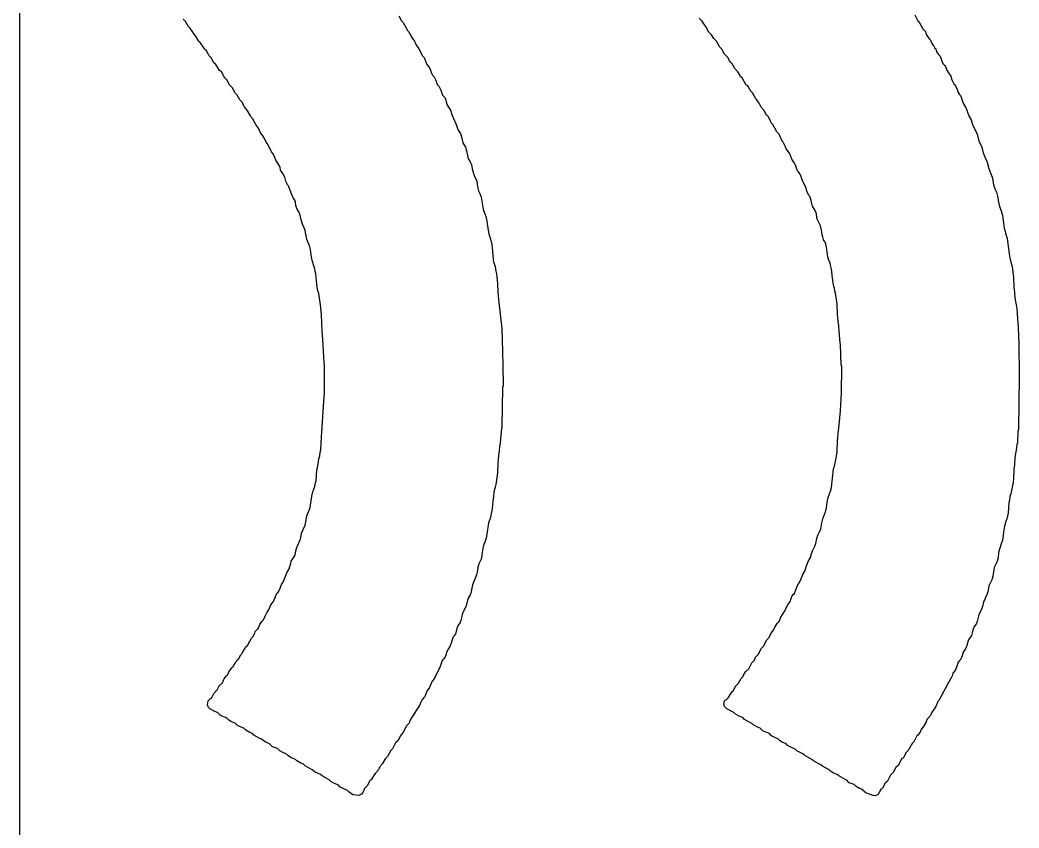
# Model space of a CAD drawing. Header units: inches. Extents: x 0 to 5379, y 0 to 5429.
# Drawn here: x 123.741 to 125.836, y 174.535 to 176.228 of the extents above; entities that cross this region are included whole.
import ezdxf

# ---------------------------------------------------------------- set-up
doc = ezdxf.new("R2010")
doc.units = ezdxf.units.IN
doc.layers.add('SIG 01', color=90, linetype='Continuous')
doc.layers.add('Top Overlay', color=2, linetype='Continuous')

msp = doc.modelspace()

# ---------------------------------------------------------------- linework, layer by layer
at = {"layer": 'SIG 01'}
msp.add_line((123.741, 125.9623), (123.741, 180.4819), dxfattribs=at)
at = {"layer": 'Top Overlay'}
for p, q in [((124.0879, 176.2252), (124.0834, 176.2297)), ((124.0935, 176.2151), (124.0879, 176.2252)), ((124.5353, 176.2365), (124.5409, 176.2263)), ((124.5409, 176.2263), (124.5443, 176.223)), ((125.1708, 176.2263), (125.1652, 176.232)), ((125.1719, 176.2241), (125.1708, 176.2263)), ((125.617, 176.2387), (125.6238, 176.2263)), ((125.6238, 176.2263), (125.626, 176.2241)), ((124.0975, 176.2111), (124.0935, 176.2151)), ((124.1048, 176.2004), (124.0975, 176.2111)), ((124.5443, 176.223), (124.5533, 176.2061)), ((124.5533, 176.2061), (124.5555, 176.2038)), ((124.5555, 176.2038), (124.5623, 176.1914)), ((125.1798, 176.2128), (125.1719, 176.2241)), ((125.1854, 176.2027), (125.1798, 176.2128)), ((125.626, 176.2241), (125.6272, 176.2218)), ((125.6272, 176.2218), (125.6339, 176.2094)), ((125.6339, 176.2094), (125.6396, 176.2038)), ((125.6396, 176.2038), (125.6413, 176.1976)), ((124.1059, 176.1982), (124.1048, 176.2004)), ((124.1093, 176.1948), (124.1059, 176.1982)), ((124.1104, 176.1925), (124.1093, 176.1948)), ((124.1149, 176.1858), (124.1104, 176.1925)), ((124.1161, 176.1835), (124.1149, 176.1858)), ((124.1189, 176.1807), (124.1161, 176.1835)), ((124.5623, 176.1914), (124.5679, 176.1835)), ((124.5679, 176.1835), (124.5702, 176.1779)), ((125.1911, 176.197), (125.1854, 176.2027)), ((125.1956, 176.1892), (125.1911, 176.197)), ((125.2012, 176.1835), (125.1956, 176.1892)), ((125.208, 176.1711), (125.2012, 176.1835)), ((125.6413, 176.1976), (125.6469, 176.1886)), ((125.6469, 176.1886), (125.6497, 176.1858)), ((125.6497, 176.1858), (125.652, 176.1801)), ((124.1262, 176.17), (124.1189, 176.1807)), ((124.1273, 176.1678), (124.1262, 176.17)), ((124.1318, 176.1632), (124.1273, 176.1678)), ((124.1363, 176.1554), (124.1318, 176.1632)), ((124.5702, 176.1779), (124.5736, 176.1723)), ((124.5736, 176.1723), (124.5758, 176.17)), ((124.5758, 176.17), (124.5769, 176.1678)), ((124.5769, 176.1678), (124.5848, 176.1531)), ((125.2125, 176.1666), (125.208, 176.1711)), ((125.2181, 176.1565), (125.2125, 176.1666)), ((125.652, 176.1801), (125.6553, 176.1745)), ((125.6553, 176.1745), (125.6576, 176.1723)), ((125.6576, 176.1723), (125.6587, 176.17)), ((125.6587, 176.17), (125.661, 176.1678)), ((125.661, 176.1678), (125.6627, 176.1616)), ((124.1375, 176.1531), (124.1363, 176.1554)), ((124.142, 176.1486), (124.1375, 176.1531)), ((124.1476, 176.1385), (124.142, 176.1486)), ((124.5848, 176.1531), (124.5882, 176.1497)), ((124.5882, 176.1497), (124.5905, 176.1441)), ((124.5905, 176.1441), (124.5938, 176.1351)), ((125.2249, 176.1497), (125.2181, 176.1565)), ((125.2294, 176.1418), (125.2249, 176.1497)), ((125.2305, 176.1396), (125.2294, 176.1418)), ((125.6627, 176.1616), (125.6666, 176.1554)), ((125.6666, 176.1554), (125.67, 176.152)), ((125.67, 176.152), (125.6734, 176.1441)), ((125.6734, 176.1441), (125.6762, 176.1368)), ((124.1516, 176.1345), (124.1476, 176.1385)), ((124.1594, 176.1221), (124.1516, 176.1345)), ((124.1634, 176.1193), (124.1594, 176.1221)), ((124.5938, 176.1351), (124.5989, 176.1289)), ((124.5989, 176.1289), (124.6017, 176.1227)), ((124.6017, 176.1227), (124.6029, 176.1182)), ((125.2339, 176.1362), (125.2305, 176.1396)), ((125.2395, 176.1261), (125.2339, 176.1362)), ((125.2463, 176.1193), (125.2395, 176.1261)), ((125.6762, 176.1368), (125.6801, 176.1328)), ((125.6801, 176.1328), (125.6813, 176.1306)), ((125.6813, 176.1306), (125.6846, 176.1227)), ((125.6846, 176.1227), (125.688, 176.117)), ((124.169, 176.1092), (124.1634, 176.1193)), ((124.1702, 176.1069), (124.169, 176.1092)), ((124.1747, 176.1024), (124.1702, 176.1069)), ((124.1803, 176.0923), (124.1747, 176.1024)), ((124.6029, 176.1182), (124.6062, 176.1125)), ((124.6062, 176.1125), (124.6096, 176.1092)), ((124.6096, 176.1092), (124.6119, 176.1035)), ((124.6119, 176.1035), (124.6158, 176.0928)), ((125.2508, 176.1114), (125.2463, 176.1193)), ((125.2519, 176.1092), (125.2508, 176.1114)), ((125.2553, 176.1069), (125.2519, 176.1092)), ((125.2638, 176.0917), (125.2553, 176.1069)), ((125.688, 176.117), (125.6925, 176.1103)), ((125.6925, 176.1103), (125.6948, 176.1024)), ((125.6948, 176.1024), (125.6993, 176.0945)), ((124.1859, 176.0866), (124.1803, 176.0923)), ((124.1916, 176.0765), (124.1859, 176.0866)), ((124.6158, 176.0928), (124.6198, 176.0889)), ((124.6198, 176.0889), (124.6209, 176.0866)), ((124.6209, 176.0866), (124.6231, 176.081)), ((124.6231, 176.081), (124.6271, 176.0703)), ((125.266, 176.0906), (125.2638, 176.0917)), ((125.2677, 176.0889), (125.266, 176.0906)), ((125.2733, 176.0787), (125.2677, 176.0889)), ((125.2767, 176.0754), (125.2733, 176.0787)), ((125.6993, 176.0945), (125.7015, 176.0923)), ((125.7015, 176.0923), (125.7027, 176.09)), ((125.7027, 176.09), (125.706, 176.0821)), ((125.706, 176.0821), (125.7077, 176.0759)), ((124.1927, 176.0742), (124.1916, 176.0765)), ((124.1961, 176.0708), (124.1927, 176.0742)), ((124.2017, 176.0607), (124.1961, 176.0708)), ((124.2062, 176.0562), (124.2017, 176.0607)), ((124.6271, 176.0703), (124.6322, 176.0652)), ((124.6322, 176.0652), (124.6344, 176.0573)), ((124.6344, 176.0573), (124.6361, 176.0511)), ((125.2835, 176.063), (125.2767, 176.0754)), ((125.2852, 176.0613), (125.2835, 176.063)), ((125.2902, 176.0551), (125.2852, 176.0613)), ((125.7077, 176.0759), (125.7106, 176.072)), ((125.7106, 176.072), (125.7128, 176.0697)), ((125.7128, 176.0697), (125.7151, 176.0641)), ((125.7151, 176.0641), (125.7162, 176.0596)), ((125.7162, 176.0596), (125.719, 176.0522)), ((124.2118, 176.0461), (124.2062, 176.0562)), ((124.213, 176.0438), (124.2118, 176.0461)), ((124.2175, 176.0393), (124.213, 176.0438)), ((124.2242, 176.0269), (124.2175, 176.0393)), ((124.6361, 176.0511), (124.6378, 176.0472)), ((124.6378, 176.0472), (124.6434, 176.0393)), ((124.6434, 176.0393), (124.6468, 176.028)), ((125.2953, 176.0455), (125.2902, 176.0551)), ((125.3004, 176.0393), (125.2953, 176.0455)), ((125.3049, 176.0314), (125.3004, 176.0393)), ((125.719, 176.0522), (125.7235, 176.0455)), ((125.7235, 176.0455), (125.7263, 176.0393)), ((125.7263, 176.0393), (125.728, 176.0331)), ((124.2254, 176.0246), (124.2242, 176.0269)), ((124.2287, 176.0213), (124.2254, 176.0246)), ((124.2355, 176.0089), (124.2287, 176.0213)), ((124.6468, 176.028), (124.6558, 176.0089)), ((125.306, 176.0291), (125.3049, 176.0314)), ((125.3094, 176.0258), (125.306, 176.0291)), ((125.3139, 176.0179), (125.3094, 176.0258)), ((125.3162, 176.0122), (125.3139, 176.0179)), ((125.728, 176.0331), (125.7308, 176.0258)), ((125.7308, 176.0258), (125.7353, 176.019)), ((125.7353, 176.019), (125.7376, 176.0111)), ((124.2366, 176.0066), (124.2355, 176.0089)), ((124.2389, 176.0044), (124.2366, 176.0066)), ((124.2423, 175.9987), (124.2389, 176.0044)), ((124.2445, 175.9931), (124.2423, 175.9987)), ((124.6558, 176.0089), (124.6575, 176.0027)), ((124.6575, 176.0027), (124.6598, 175.997)), ((124.6598, 175.997), (124.6643, 175.9903)), ((125.3195, 176.0089), (125.3162, 176.0122)), ((125.328, 175.9937), (125.3195, 176.0089)), ((125.7376, 176.0111), (125.7387, 176.0066)), ((125.7387, 176.0066), (125.7444, 175.9965)), ((125.7444, 175.9965), (125.7477, 175.9886)), ((124.2457, 175.9908), (124.2445, 175.9931)), ((124.249, 175.9875), (124.2457, 175.9908)), ((124.2535, 175.9796), (124.249, 175.9875)), ((124.2569, 175.9717), (124.2535, 175.9796)), ((124.6643, 175.9903), (124.6671, 175.9807)), ((124.6671, 175.9807), (124.6693, 175.9706)), ((125.3331, 175.9875), (125.328, 175.9937)), ((125.3342, 175.9852), (125.3331, 175.9875)), ((125.3387, 175.9739), (125.3342, 175.9852)), ((125.341, 175.9717), (125.3387, 175.9739)), ((125.7477, 175.9886), (125.7506, 175.9767)), ((125.7506, 175.9767), (125.7528, 175.9711)), ((124.2592, 175.9694), (124.2569, 175.9717)), ((124.2648, 175.9593), (124.2592, 175.9694)), ((124.2682, 175.9514), (124.2648, 175.9593)), ((124.6693, 175.9706), (124.675, 175.9615)), ((124.675, 175.9615), (124.6772, 175.9536)), ((124.6772, 175.9536), (124.6801, 175.9407)), ((125.3455, 175.9638), (125.341, 175.9717)), ((125.3477, 175.9582), (125.3455, 175.9638)), ((125.3522, 175.9514), (125.3477, 175.9582)), ((125.7528, 175.9711), (125.7545, 175.9694)), ((125.7545, 175.9694), (125.7579, 175.9615)), ((125.7579, 175.9615), (125.7601, 175.9525)), ((125.7601, 175.9525), (125.7618, 175.9463)), ((124.2721, 175.9475), (124.2682, 175.9514)), ((124.275, 175.9401), (124.2721, 175.9475)), ((124.2772, 175.9345), (124.275, 175.9401)), ((124.2817, 175.9277), (124.2772, 175.9345)), ((124.6801, 175.9407), (124.6817, 175.9367)), ((124.6817, 175.9367), (124.6851, 175.9311)), ((125.355, 175.9475), (125.3522, 175.9514)), ((125.359, 175.9367), (125.355, 175.9475)), ((125.3635, 175.93), (125.359, 175.9367)), ((125.7618, 175.9463), (125.7635, 175.9424)), ((125.7635, 175.9424), (125.7692, 175.93)), ((124.2862, 175.9198), (124.2817, 175.9277)), ((124.2873, 175.9131), (124.2862, 175.9198)), ((124.2919, 175.9063), (124.2873, 175.9131)), ((124.6851, 175.9311), (124.6874, 175.9255)), ((124.6874, 175.9255), (124.6891, 175.9159)), ((124.6891, 175.9159), (124.6902, 175.9114)), ((124.6902, 175.9114), (124.6936, 175.9024)), ((125.368, 175.9221), (125.3635, 175.93)), ((125.3691, 175.9176), (125.368, 175.9221)), ((125.3714, 175.912), (125.3691, 175.9176)), ((125.3736, 175.9097), (125.3714, 175.912)), ((125.7692, 175.93), (125.772, 175.917)), ((125.772, 175.917), (125.7765, 175.9058)), ((124.2964, 175.8984), (124.2919, 175.9063)), ((124.2986, 175.8905), (124.2964, 175.8984)), ((124.3009, 175.8849), (124.2986, 175.8905)), ((124.6936, 175.9024), (124.6986, 175.8905)), ((124.6986, 175.8905), (124.7003, 175.8787)), ((125.3776, 175.9035), (125.3736, 175.9097)), ((125.3793, 175.8973), (125.3776, 175.9035)), ((125.3826, 175.8894), (125.3793, 175.8973)), ((125.3883, 175.8793), (125.3826, 175.8894)), ((125.7765, 175.9058), (125.7793, 175.8984)), ((125.7793, 175.8984), (125.7804, 175.8939)), ((125.7804, 175.8939), (125.7815, 175.886)), ((124.302, 175.8827), (124.3009, 175.8849)), ((124.3042, 175.8804), (124.302, 175.8827)), ((124.3071, 175.8731), (124.3042, 175.8804)), ((124.3088, 175.8669), (124.3071, 175.8731)), ((124.7003, 175.8787), (124.7026, 175.8697)), ((124.7026, 175.8697), (124.7048, 175.8641)), ((125.3917, 175.868), (125.3883, 175.8793)), ((125.7815, 175.886), (125.7832, 175.8787)), ((125.7832, 175.8787), (125.7855, 175.8731)), ((125.7855, 175.8731), (125.7883, 175.8669)), ((124.3133, 175.8567), (124.3088, 175.8669)), ((124.3172, 175.8505), (124.3133, 175.8567)), ((124.3183, 175.846), (124.3172, 175.8505)), ((124.7048, 175.8641), (124.7077, 175.8567)), ((124.7077, 175.8567), (124.7088, 175.8522)), ((124.7088, 175.8522), (124.7099, 175.8443)), ((125.395, 175.8601), (125.3917, 175.868)), ((125.3967, 175.8584), (125.395, 175.8601)), ((125.4001, 175.8494), (125.3967, 175.8584)), ((125.4012, 175.8438), (125.4001, 175.8494)), ((125.7883, 175.8669), (125.7906, 175.859)), ((125.7906, 175.859), (125.7917, 175.8511)), ((125.7917, 175.8511), (125.7928, 175.8466)), ((124.3195, 175.8393), (124.3183, 175.846)), ((124.3212, 175.8331), (124.3195, 175.8393)), ((124.3262, 175.8246), (124.3212, 175.8331)), ((124.7099, 175.8443), (124.711, 175.8398)), ((124.711, 175.8398), (124.7127, 175.8291)), ((124.7127, 175.8291), (124.7155, 175.8218)), ((125.4029, 175.8376), (125.4012, 175.8438)), ((125.408, 175.8291), (125.4029, 175.8376)), ((125.4108, 175.8218), (125.408, 175.8291)), ((125.7928, 175.8466), (125.7945, 175.837)), ((125.7945, 175.837), (125.7979, 175.828)), ((125.7979, 175.828), (125.7996, 175.8229)), ((124.3285, 175.819), (124.3262, 175.8246)), ((124.3302, 175.8094), (124.3285, 175.819)), ((124.333, 175.7998), (124.3302, 175.8094)), ((124.7155, 175.8218), (124.7178, 175.8162)), ((124.7178, 175.8162), (124.7201, 175.8072)), ((124.7201, 175.8072), (124.7212, 175.7959)), ((125.4119, 175.8139), (125.4108, 175.8218)), ((125.4131, 175.8094), (125.4119, 175.8139)), ((125.4193, 175.7965), (125.4131, 175.8094)), ((125.7996, 175.8229), (125.8007, 175.8184)), ((125.8007, 175.8184), (125.803, 175.8027)), ((124.3386, 175.7874), (124.333, 175.7998)), ((124.3397, 175.7829), (124.3386, 175.7874)), ((124.7212, 175.7959), (124.724, 175.7796)), ((125.4215, 175.7874), (125.4193, 175.7965)), ((125.4232, 175.7779), (125.4215, 175.7874)), ((125.803, 175.8027), (125.8046, 175.7919)), ((125.8046, 175.7919), (125.8058, 175.7874)), ((125.8058, 175.7874), (125.8075, 175.7812)), ((124.3414, 175.7722), (124.3397, 175.7829)), ((124.3426, 175.7677), (124.3414, 175.7722)), ((124.3465, 175.7581), (124.3426, 175.7677)), ((124.724, 175.7796), (124.7279, 175.7666)), ((124.7279, 175.7666), (124.7302, 175.7576)), ((125.4243, 175.7734), (125.4232, 175.7779)), ((125.4266, 175.7655), (125.4243, 175.7734)), ((125.4283, 175.7638), (125.4266, 175.7655)), ((125.4305, 175.7581), (125.4283, 175.7638)), ((125.8075, 175.7812), (125.8108, 175.77)), ((125.8108, 175.77), (125.8131, 175.7542)), ((124.3488, 175.7525), (124.3465, 175.7581)), ((124.3499, 175.7469), (124.3488, 175.7525)), ((124.3516, 175.7362), (124.3499, 175.7469)), ((124.7302, 175.7576), (124.7319, 175.7435)), ((124.7319, 175.7435), (124.733, 175.7255)), ((125.4322, 175.7519), (125.4305, 175.7581)), ((125.4339, 175.7367), (125.4322, 175.7519)), ((125.8131, 175.7542), (125.8148, 175.739)), ((124.3527, 175.7283), (124.3516, 175.7362)), ((124.3538, 175.7238), (124.3527, 175.7283)), ((124.3578, 175.7108), (124.3538, 175.7238)), ((124.733, 175.7255), (124.7341, 175.721)), ((125.435, 175.7311), (125.4339, 175.7367)), ((125.4367, 175.7249), (125.435, 175.7311)), ((125.4395, 175.7187), (125.4367, 175.7249)), ((125.8148, 175.739), (125.8159, 175.7322)), ((125.8159, 175.7322), (125.817, 175.7266)), ((125.817, 175.7266), (125.8187, 175.7204)), ((124.3589, 175.7063), (124.3578, 175.7108)), ((124.36, 175.7007), (124.3589, 175.7063)), ((124.7341, 175.721), (124.737, 175.7114)), ((124.737, 175.7114), (124.7386, 175.7018)), ((124.7386, 175.7018), (124.7398, 175.6962)), ((125.4407, 175.7142), (125.4395, 175.7187)), ((125.4418, 175.7086), (125.4407, 175.7142)), ((125.4429, 175.7018), (125.4418, 175.7086)), ((125.4441, 175.6928), (125.4429, 175.7018)), ((125.8187, 175.7204), (125.821, 175.7114)), ((125.821, 175.7114), (125.8227, 175.6995)), ((124.3612, 175.6962), (124.36, 175.7007)), ((124.3628, 175.6821), (124.3612, 175.6962)), ((124.364, 175.6674), (124.3628, 175.6821)), ((124.7398, 175.6962), (124.7409, 175.6894)), ((124.7409, 175.6894), (124.742, 175.6759)), ((125.4452, 175.6826), (125.4441, 175.6928)), ((125.4463, 175.6759), (125.4452, 175.6826)), ((125.8227, 175.6995), (125.8238, 175.6883)), ((125.8238, 175.6883), (125.8249, 175.6691)), ((124.3662, 175.6584), (124.364, 175.6674)), ((124.742, 175.6759), (124.7432, 175.6579)), ((125.4474, 175.6702), (125.4463, 175.6759)), ((125.4486, 175.6657), (125.4474, 175.6702)), ((125.4497, 175.6601), (125.4486, 175.6657)), ((125.4508, 175.6556), (125.4497, 175.6601)), ((125.8249, 175.6691), (125.8261, 175.6567)), ((124.3674, 175.655), (124.3662, 175.6584)), ((124.3696, 175.6404), (124.3674, 175.655)), ((124.3707, 175.637), (124.3696, 175.6404)), ((124.7432, 175.6579), (124.7443, 175.6421)), ((124.7443, 175.6421), (124.7488, 175.6049)), ((125.4542, 175.6331), (125.4508, 175.6556)), ((125.8261, 175.6567), (125.8272, 175.6455)), ((125.8272, 175.6455), (125.8289, 175.6348)), ((124.3719, 175.6246), (124.3707, 175.637)), ((124.373, 175.61), (124.3719, 175.6246)), ((125.4553, 175.6105), (125.4542, 175.6331)), ((125.8289, 175.6348), (125.83, 175.6314)), ((125.83, 175.6314), (125.8311, 175.6235)), ((125.8311, 175.6235), (125.8328, 175.6015)), ((124.3747, 175.5767), (124.373, 175.61)), ((124.7488, 175.6049), (124.7499, 175.5947)), ((125.4564, 175.597), (125.4553, 175.6105)), ((125.4576, 175.5869), (125.4564, 175.597)), ((125.8328, 175.6015), (125.8339, 175.5835)), ((124.3758, 175.5587), (124.3747, 175.5767)), ((124.7499, 175.5947), (124.751, 175.5801)), ((124.751, 175.5801), (124.7522, 175.5587)), ((125.4587, 175.5756), (125.4576, 175.5869)), ((125.4604, 175.5514), (125.4587, 175.5756)), ((125.8339, 175.5835), (125.8351, 175.5497)), ((124.3769, 175.5474), (124.3758, 175.5587)), ((124.7522, 175.5587), (124.7533, 175.5057)), ((124.3786, 175.5097), (124.3769, 175.5474)), ((125.4615, 175.548), (125.4604, 175.5514)), ((125.4626, 175.5052), (125.4615, 175.548)), ((125.8351, 175.5497), (125.8356, 175.4838)), ((124.3797, 175.5063), (124.3786, 175.5097)), ((124.3792, 175.4471), (124.3797, 175.5063)), ((124.7533, 175.5057), (124.7539, 175.4612)), ((125.4638, 175.5018), (125.4626, 175.5052)), ((125.4632, 175.446), (125.4638, 175.5018)), ((125.8356, 175.4826), (125.8345, 175.3699)), ((125.8356, 175.4838), (125.8356, 175.4826)), ((124.7527, 175.4578), (124.7516, 175.3756)), ((124.7539, 175.4612), (124.7527, 175.4578)), ((124.3769, 175.4077), (124.3781, 175.4291)), ((124.3781, 175.4291), (124.3792, 175.4471)), ((125.4621, 175.4223), (125.4632, 175.446)), ((124.3758, 175.3964), (124.3769, 175.4077)), ((125.4587, 175.3795), (125.461, 175.4088)), ((125.461, 175.4088), (125.4621, 175.4223)), ((124.3741, 175.3632), (124.3758, 175.3964)), ((124.7505, 175.3722), (124.7488, 175.3502)), ((124.7516, 175.3756), (124.7505, 175.3722)), ((125.4564, 175.3615), (125.4576, 175.3728)), ((125.4576, 175.3728), (125.4587, 175.3795)), ((125.8334, 175.3666), (125.8323, 175.3418)), ((125.8345, 175.3699), (125.8334, 175.3666)), ((124.3719, 175.3271), (124.373, 175.3553)), ((124.373, 175.3553), (124.3741, 175.3632)), ((124.7488, 175.3502), (124.7477, 175.3412)), ((125.4542, 175.3232), (125.4553, 175.3457)), ((125.4553, 175.3457), (125.4564, 175.3615)), ((124.3707, 175.3226), (124.3719, 175.3271)), ((124.7454, 175.3254), (124.7443, 175.3153)), ((124.7465, 175.3344), (124.7454, 175.3254)), ((124.7477, 175.3412), (124.7465, 175.3344)), ((125.8294, 175.3266), (125.8283, 175.3198)), ((125.8311, 175.3384), (125.8294, 175.3266)), ((125.8323, 175.3418), (125.8311, 175.3384)), ((124.3645, 175.2894), (124.3668, 175.3029)), ((124.3668, 175.3029), (124.3679, 175.3085)), ((124.3679, 175.3085), (124.3696, 175.3147)), ((124.3696, 175.3147), (124.3707, 175.3226)), ((124.7443, 175.3153), (124.7432, 175.2995)), ((125.4491, 175.2933), (125.4508, 175.3029)), ((125.4508, 175.3029), (125.4531, 175.3142)), ((125.4531, 175.3142), (125.4542, 175.3232)), ((125.8272, 175.3108), (125.8261, 175.2961)), ((125.8283, 175.3198), (125.8272, 175.3108)), ((124.3617, 175.2629), (124.3634, 175.2849)), ((124.3634, 175.2849), (124.3645, 175.2894)), ((124.7432, 175.2995), (124.742, 175.2792)), ((125.4424, 175.2482), (125.4469, 175.2877)), ((125.4469, 175.2877), (125.4491, 175.2933)), ((125.8249, 175.286), (125.8238, 175.2657)), ((125.8261, 175.2961), (125.8249, 175.286)), ((124.3606, 175.2584), (124.3617, 175.2629)), ((124.7409, 175.2691), (124.7386, 175.2544)), ((124.742, 175.2792), (124.7409, 175.2691)), ((125.8238, 175.2657), (125.8227, 175.2556)), ((124.355, 175.2392), (124.3595, 175.2505)), ((124.3595, 175.2505), (124.3606, 175.2584)), ((124.7375, 175.2488), (124.7347, 175.2392)), ((124.7386, 175.2544), (124.7375, 175.2488)), ((125.4384, 175.2353), (125.4401, 175.2404)), ((125.4401, 175.2404), (125.4424, 175.2482)), ((125.8215, 175.2488), (125.8182, 175.2353)), ((125.8227, 175.2556), (125.8215, 175.2488)), ((124.3493, 175.2065), (124.3527, 175.2302)), ((124.3527, 175.2302), (124.355, 175.2392)), ((124.7325, 175.2201), (124.7308, 175.2037)), ((124.7336, 175.228), (124.7325, 175.2201)), ((124.7347, 175.2392), (124.7336, 175.228)), ((125.4334, 175.2167), (125.435, 175.2251)), ((125.435, 175.2251), (125.4362, 175.2296)), ((125.4362, 175.2296), (125.4384, 175.2353)), ((125.8154, 175.2212), (125.8142, 175.2167)), ((125.8165, 175.2291), (125.8154, 175.2212)), ((125.8182, 175.2353), (125.8165, 175.2291)), ((124.3454, 175.1958), (124.3482, 175.202)), ((124.3482, 175.202), (124.3493, 175.2065)), ((124.7308, 175.2037), (124.7285, 175.1902)), ((125.4283, 175.1936), (125.4305, 175.1992)), ((125.4305, 175.1992), (125.4322, 175.2054)), ((125.4322, 175.2054), (125.4334, 175.2167)), ((125.8142, 175.2167), (125.8131, 175.1953)), ((124.3392, 175.1694), (124.3409, 175.1801)), ((124.3409, 175.1801), (124.342, 175.1868)), ((124.342, 175.1868), (124.3454, 175.1958)), ((124.7251, 175.1801), (124.7234, 175.1739)), ((124.7274, 175.1857), (124.7251, 175.1801)), ((124.7285, 175.1902), (124.7274, 175.1857)), ((125.4221, 175.1739), (125.4243, 175.1829)), ((125.4243, 175.1829), (125.4283, 175.1936)), ((125.8103, 175.1823), (125.808, 175.1767)), ((125.812, 175.1919), (125.8103, 175.1823)), ((125.8131, 175.1953), (125.812, 175.1919)), ((124.3313, 175.1525), (124.3392, 175.1694)), ((124.7223, 175.1694), (124.7206, 175.1553)), ((124.7234, 175.1739), (124.7223, 175.1694)), ((125.417, 175.1553), (125.4198, 175.1615)), ((125.4198, 175.1615), (125.421, 175.166)), ((125.421, 175.166), (125.4221, 175.1739)), ((125.8041, 175.1592), (125.803, 175.1547)), ((125.8052, 175.1671), (125.8041, 175.1592)), ((125.8069, 175.1722), (125.8052, 175.1671)), ((125.808, 175.1767), (125.8069, 175.1722)), ((124.3228, 175.126), (124.329, 175.1401)), ((124.329, 175.1401), (124.3302, 175.148)), ((124.3302, 175.148), (124.3313, 175.1525)), ((124.7161, 175.1361), (124.7133, 175.1288)), ((124.7184, 175.1418), (124.7161, 175.1361)), ((124.7206, 175.1553), (124.7184, 175.1418)), ((125.4097, 175.131), (125.4108, 175.1378)), ((125.4108, 175.1378), (125.4119, 175.1412)), ((125.4119, 175.1412), (125.4136, 175.1485)), ((125.4136, 175.1485), (125.417, 175.1553)), ((125.8007, 175.1378), (125.7985, 175.1299)), ((125.8018, 175.1412), (125.8007, 175.1378)), ((125.803, 175.1547), (125.8018, 175.1412)), ((124.3178, 175.1063), (124.3195, 175.1158)), ((124.3195, 175.1158), (124.3206, 175.1203)), ((124.3206, 175.1203), (124.3228, 175.126)), ((124.711, 175.1164), (124.7099, 175.1119)), ((124.7122, 175.1243), (124.711, 175.1164)), ((124.7133, 175.1288), (124.7122, 175.1243)), ((125.4007, 175.1096), (125.4024, 175.1158)), ((125.4024, 175.1158), (125.4074, 175.1254)), ((125.4074, 175.1254), (125.4097, 175.131)), ((125.7985, 175.1299), (125.7928, 175.1119)), ((124.3088, 175.0894), (124.3099, 175.0939)), ((124.3099, 175.0939), (124.3178, 175.1063)), ((124.7077, 175.0984), (124.7032, 175.0882)), ((124.7088, 175.1018), (124.7077, 175.0984)), ((124.7099, 175.1119), (124.7088, 175.1018)), ((125.3933, 175.0933), (125.3984, 175.1018)), ((125.3984, 175.1018), (125.4007, 175.1096)), ((125.7906, 175.0961), (125.7883, 175.0905)), ((125.7917, 175.1006), (125.7906, 175.0961)), ((125.7928, 175.1119), (125.7917, 175.1006)), ((124.3003, 175.0696), (124.3054, 175.0781)), ((124.3054, 175.0781), (124.3088, 175.0894)), ((124.7009, 175.0803), (124.6992, 175.0708)), ((124.7032, 175.0882), (124.7009, 175.0803)), ((125.3821, 175.0663), (125.3866, 175.073)), ((125.3866, 175.073), (125.3905, 175.086)), ((125.3905, 175.086), (125.3933, 175.0933)), ((125.7838, 175.0803), (125.7815, 175.0668)), ((125.7883, 175.0905), (125.7838, 175.0803)), ((124.289, 175.0448), (124.2935, 175.0516)), ((124.2935, 175.0516), (124.2964, 175.0589)), ((124.2964, 175.0589), (124.3003, 175.0696)), ((124.6947, 175.0561), (124.6896, 175.0443)), ((124.6981, 175.0651), (124.6947, 175.0561)), ((124.6992, 175.0708), (124.6981, 175.0651)), ((125.3736, 175.0465), (125.377, 175.0522)), ((125.377, 175.0522), (125.3821, 175.0663)), ((125.7787, 175.055), (125.7725, 175.042)), ((125.7804, 175.0623), (125.7787, 175.055)), ((125.7815, 175.0668), (125.7804, 175.0623)), ((124.2828, 175.0296), (124.2862, 175.0375)), ((124.2862, 175.0375), (124.289, 175.0448)), ((124.6879, 175.0336), (124.6868, 175.0291)), ((124.6896, 175.0443), (124.6879, 175.0336)), ((125.3657, 175.0285), (125.368, 175.0341)), ((125.368, 175.0341), (125.3697, 175.0403)), ((125.3697, 175.0403), (125.3736, 175.0465)), ((125.7714, 175.0375), (125.7703, 175.0296)), ((125.7725, 175.042), (125.7714, 175.0375)), ((124.2727, 175.0094), (124.2778, 175.0234)), ((124.2778, 175.0234), (124.2795, 175.0251)), ((124.2795, 175.0251), (124.28, 175.0268)), ((124.28, 175.0268), (124.2817, 175.0274)), ((124.2817, 175.0274), (124.2828, 175.0296)), ((124.6806, 175.0161), (124.6761, 174.9981)), ((124.6846, 175.0234), (124.6806, 175.0161)), ((124.6868, 175.0291), (124.6846, 175.0234)), ((125.3556, 175.0094), (125.3595, 175.0201)), ((125.3595, 175.0201), (125.3624, 175.024)), ((125.3624, 175.024), (125.3646, 175.0263)), ((125.3646, 175.0263), (125.3657, 175.0285)), ((125.7692, 175.0251), (125.7613, 175.0082)), ((125.7703, 175.0296), (125.7692, 175.0251)), ((124.2592, 174.9868), (124.2637, 174.9936)), ((124.2637, 174.9936), (124.2665, 175.0009)), ((124.2665, 175.0009), (124.271, 175.0077)), ((124.271, 175.0077), (124.2727, 175.0094)), ((124.6761, 174.9981), (124.6705, 174.9879)), ((125.3398, 174.9823), (125.3455, 174.9902)), ((125.3455, 174.9902), (125.3471, 174.9964)), ((125.3471, 174.9964), (125.3511, 175.0026)), ((125.3511, 175.0026), (125.3556, 175.0094)), ((125.7573, 174.993), (125.7511, 174.9812)), ((125.759, 174.9992), (125.7573, 174.993)), ((125.7613, 175.0082), (125.759, 174.9992)), ((124.2479, 174.9677), (124.2513, 174.971)), ((124.2513, 174.971), (124.2547, 174.9789)), ((124.2547, 174.9789), (124.2592, 174.9868)), ((124.6654, 174.9693), (124.6637, 174.9654)), ((124.6671, 174.9778), (124.6654, 174.9693)), ((124.6682, 174.9823), (124.6671, 174.9778)), ((124.6705, 174.9879), (124.6682, 174.9823)), ((125.3319, 174.9665), (125.3331, 174.9688)), ((125.3331, 174.9688), (125.3364, 174.9767)), ((125.3364, 174.9767), (125.3398, 174.9823)), ((125.7511, 174.9812), (125.7477, 174.9677)), ((124.2344, 174.9462), (124.2395, 174.9524)), ((124.2395, 174.9524), (124.2411, 174.9541)), ((124.2411, 174.9541), (124.244, 174.9615)), ((124.244, 174.9615), (124.2479, 174.9677)), ((124.657, 174.953), (124.6541, 174.9412)), ((124.6592, 174.9586), (124.657, 174.953)), ((124.6637, 174.9654), (124.6592, 174.9586)), ((125.3156, 174.9423), (125.3212, 174.9491)), ((125.3212, 174.9491), (125.324, 174.9553)), ((125.324, 174.9553), (125.3286, 174.9631)), ((125.3286, 174.9631), (125.3319, 174.9665)), ((125.7387, 174.9496), (125.7359, 174.9378)), ((125.741, 174.9553), (125.7387, 174.9496)), ((125.7455, 174.962), (125.741, 174.9553)), ((125.7477, 174.9677), (125.7455, 174.962)), ((124.2197, 174.9203), (124.2265, 174.9327)), ((124.2265, 174.9327), (124.2299, 174.9361)), ((124.2299, 174.9361), (124.2333, 174.944)), ((124.2333, 174.944), (124.2344, 174.9462)), ((124.6468, 174.9293), (124.6451, 174.922)), ((124.6491, 174.935), (124.6468, 174.9293)), ((124.6513, 174.9372), (124.6491, 174.935)), ((124.6524, 174.9395), (124.6513, 174.9372)), ((124.6541, 174.9412), (124.6524, 174.9395)), ((125.3032, 174.9231), (125.3071, 174.9293)), ((125.3071, 174.9293), (125.3128, 174.935)), ((125.3128, 174.935), (125.3156, 174.9423)), ((125.7297, 174.9293), (125.7286, 174.9248)), ((125.7314, 174.931), (125.7297, 174.9293)), ((125.7359, 174.9378), (125.7314, 174.931)), ((124.2073, 174.9023), (124.213, 174.9113)), ((124.213, 174.9113), (124.2141, 174.9136)), ((124.2141, 174.9136), (124.2186, 174.9181)), ((124.2186, 174.9181), (124.2197, 174.9203)), ((124.6384, 174.9096), (124.6355, 174.9034)), ((124.6429, 174.9164), (124.6384, 174.9096)), ((124.6451, 174.922), (124.6429, 174.9164)), ((125.2902, 174.9012), (125.2959, 174.9113)), ((125.2959, 174.9113), (125.3015, 174.9169)), ((125.3015, 174.9169), (125.3032, 174.9231)), ((125.7241, 174.9113), (125.7184, 174.9034)), ((125.7263, 174.9169), (125.7241, 174.9113)), ((125.7286, 174.9248), (125.7263, 174.9169)), ((124.1938, 174.8831), (124.1961, 174.8854)), ((124.1961, 174.8854), (124.1972, 174.8876)), ((124.1972, 174.8876), (124.1995, 174.8899)), ((124.1995, 174.8899), (124.204, 174.8978)), ((124.204, 174.8978), (124.2062, 174.9)), ((124.2062, 174.9), (124.2073, 174.9023)), ((124.6265, 174.8854), (124.6215, 174.8713)), ((124.6288, 174.8876), (124.6265, 174.8854)), ((124.6299, 174.8899), (124.6288, 174.8876)), ((124.6316, 174.8916), (124.6299, 174.8899)), ((124.6344, 174.8989), (124.6316, 174.8916)), ((124.6355, 174.9034), (124.6344, 174.8989)), ((125.2756, 174.8809), (125.2801, 174.8854)), ((125.2801, 174.8854), (125.2829, 174.8927)), ((125.2829, 174.8927), (125.2891, 174.8989)), ((125.2891, 174.8989), (125.2902, 174.9012)), ((125.7106, 174.8843), (125.7083, 174.882)), ((125.7117, 174.8865), (125.7106, 174.8843)), ((125.7134, 174.8882), (125.7117, 174.8865)), ((125.7162, 174.8955), (125.7134, 174.8882)), ((125.7184, 174.9034), (125.7162, 174.8955)), ((124.1792, 174.8617), (124.1803, 174.864)), ((124.1803, 174.864), (124.1854, 174.8702)), ((124.1854, 174.8702), (124.1882, 174.873)), ((124.1882, 174.873), (124.1938, 174.8831)), ((124.6175, 174.8651), (124.6119, 174.8527)), ((124.6215, 174.8713), (124.6175, 174.8651)), ((125.2621, 174.8617), (125.2688, 174.8685)), ((125.2688, 174.8685), (125.2756, 174.8809)), ((125.7032, 174.8679), (125.6987, 174.8612)), ((125.7083, 174.882), (125.7032, 174.8679)), ((124.1656, 174.8392), (124.1679, 174.8448)), ((124.1679, 174.8448), (124.169, 174.8471)), ((124.169, 174.8471), (124.1741, 174.8533)), ((124.1741, 174.8533), (124.1769, 174.8561)), ((124.1769, 174.8561), (124.1792, 174.8617)), ((124.6051, 174.8426), (124.6006, 174.8313)), ((124.6074, 174.8448), (124.6051, 174.8426)), ((124.6119, 174.8527), (124.6074, 174.8448)), ((125.2474, 174.8381), (125.2531, 174.8482)), ((125.2531, 174.8482), (125.2564, 174.8516)), ((125.2564, 174.8516), (125.2576, 174.8538)), ((125.2576, 174.8538), (125.2621, 174.8617)), ((125.6937, 174.8493), (125.6891, 174.8414)), ((125.6959, 174.855), (125.6937, 174.8493)), ((125.697, 174.8595), (125.6959, 174.855)), ((125.6987, 174.8612), (125.697, 174.8595)), ((124.1476, 174.8167), (124.1527, 174.8229)), ((124.1527, 174.8229), (124.1544, 174.8245)), ((124.1544, 174.8245), (124.1589, 174.8324)), ((124.1589, 174.8324), (124.1656, 174.8392)), ((124.5938, 174.8212), (124.591, 174.8138)), ((124.5995, 174.8291), (124.5938, 174.8212)), ((124.6006, 174.8313), (124.5995, 174.8291)), ((125.2345, 174.8206), (125.2362, 174.8223)), ((125.2362, 174.8223), (125.2418, 174.8324)), ((125.2418, 174.8324), (125.2474, 174.8381)), ((125.6779, 174.8212), (125.6677, 174.802)), ((125.6835, 174.8313), (125.6779, 174.8212)), ((125.6869, 174.8392), (125.6835, 174.8313)), ((125.6891, 174.8414), (125.6869, 174.8392)), ((124.1341, 174.793), (124.1352, 174.8009)), ((124.1352, 174.8009), (124.1403, 174.806)), ((124.1403, 174.806), (124.1425, 174.8071)), ((124.1425, 174.8071), (124.1476, 174.8167)), ((124.5843, 174.8037), (124.5815, 174.7986)), ((124.5893, 174.8099), (124.5843, 174.8037)), ((124.591, 174.8138), (124.5893, 174.8099)), ((125.217, 174.7941), (125.2181, 174.8009)), ((125.2181, 174.8009), (125.2198, 174.8026)), ((125.2198, 174.8026), (125.2221, 174.8037)), ((125.2221, 174.8037), (125.226, 174.8076)), ((125.226, 174.8076), (125.2271, 174.8099)), ((125.2271, 174.8099), (125.2345, 174.8206)), ((125.6677, 174.802), (125.6655, 174.7998)), ((124.1363, 174.7874), (124.1341, 174.793)), ((124.1392, 174.7845), (124.1363, 174.7874)), ((124.1493, 174.7789), (124.1392, 174.7845)), ((124.5713, 174.7806), (124.5657, 174.7705)), ((124.5758, 174.7874), (124.5713, 174.7806)), ((124.5786, 174.7913), (124.5758, 174.7874)), ((124.5815, 174.7986), (124.5786, 174.7913)), ((125.2181, 174.7896), (125.217, 174.7941)), ((125.2232, 174.7845), (125.2181, 174.7896)), ((125.2378, 174.7767), (125.2232, 174.7845)), ((125.6598, 174.7874), (125.652, 174.7761)), ((125.661, 174.7896), (125.6598, 174.7874)), ((125.6655, 174.7998), (125.661, 174.7896)), ((124.1549, 174.7767), (124.1493, 174.7789)), ((124.1606, 174.771), (124.1549, 174.7767)), ((124.1628, 174.7699), (124.1606, 174.771)), ((124.173, 174.7654), (124.1628, 174.7699)), ((124.1752, 174.7643), (124.173, 174.7654)), ((124.1786, 174.7609), (124.1752, 174.7643)), ((124.1842, 174.7575), (124.1786, 174.7609)), ((124.5612, 174.7648), (124.5578, 174.7569)), ((124.5623, 174.7671), (124.5612, 174.7648)), ((124.5657, 174.7705), (124.5623, 174.7671)), ((125.2412, 174.7733), (125.2378, 174.7767)), ((125.2491, 174.7688), (125.2412, 174.7733)), ((125.257, 174.7654), (125.2491, 174.7688)), ((125.2604, 174.762), (125.257, 174.7654)), ((125.2728, 174.7552), (125.2604, 174.762)), ((125.6429, 174.7626), (125.6407, 174.7569)), ((125.6446, 174.7643), (125.6429, 174.7626)), ((125.6497, 174.7705), (125.6446, 174.7643)), ((125.652, 174.7761), (125.6497, 174.7705)), ((124.1921, 174.7541), (124.1842, 174.7575)), ((124.1978, 174.7485), (124.1921, 174.7541)), ((124.2102, 174.744), (124.1978, 174.7485)), ((124.2147, 174.7395), (124.2102, 174.744)), ((124.2226, 174.735), (124.2147, 174.7395)), ((124.5516, 174.7485), (124.5443, 174.7355)), ((124.5567, 174.7547), (124.5516, 174.7485)), ((124.5578, 174.7569), (124.5567, 174.7547)), ((125.275, 174.7541), (125.2728, 174.7552)), ((125.2773, 174.7519), (125.275, 174.7541)), ((125.2874, 174.7462), (125.2773, 174.7519)), ((125.2931, 174.744), (125.2874, 174.7462)), ((125.2993, 174.7378), (125.2931, 174.744)), ((125.3066, 174.735), (125.2993, 174.7378)), ((125.6305, 174.7412), (125.6283, 174.7355)), ((125.6362, 174.749), (125.6305, 174.7412)), ((125.6407, 174.7569), (125.6362, 174.749)), ((124.2282, 174.7327), (124.2226, 174.735)), ((124.2316, 174.7293), (124.2282, 174.7327)), ((124.244, 174.7226), (124.2316, 174.7293)), ((124.2462, 174.7214), (124.244, 174.7226)), ((124.2485, 174.7192), (124.2462, 174.7214)), ((124.2564, 174.7147), (124.2485, 174.7192)), ((124.533, 174.7175), (124.5285, 174.713)), ((124.5386, 174.7276), (124.533, 174.7175)), ((124.5443, 174.7355), (124.5386, 174.7276)), ((125.3122, 174.7327), (125.3066, 174.735)), ((125.3167, 174.7282), (125.3122, 174.7327)), ((125.3224, 174.7248), (125.3167, 174.7282)), ((125.3302, 174.7214), (125.3224, 174.7248)), ((125.3336, 174.7181), (125.3302, 174.7214)), ((125.3393, 174.7147), (125.3336, 174.7181)), ((125.6215, 174.7276), (125.6148, 174.7152)), ((125.6232, 174.7293), (125.6215, 174.7276)), ((125.6283, 174.7355), (125.6232, 174.7293)), ((124.2642, 174.7113), (124.2564, 174.7147)), ((124.2704, 174.7051), (124.2642, 174.7113)), ((124.2811, 174.7012), (124.2704, 174.7051)), ((124.2857, 174.6967), (124.2811, 174.7012)), ((124.2935, 174.6921), (124.2857, 174.6967)), ((124.5183, 174.6972), (124.5116, 174.6848)), ((124.5217, 174.7006), (124.5183, 174.6972)), ((124.5285, 174.713), (124.5217, 174.7006)), ((125.3471, 174.7113), (125.3393, 174.7147)), ((125.3505, 174.7079), (125.3471, 174.7113)), ((125.3584, 174.7034), (125.3505, 174.7079)), ((125.3663, 174.7), (125.3584, 174.7034)), ((125.3697, 174.6967), (125.3663, 174.7)), ((125.3821, 174.6899), (125.3697, 174.6967)), ((125.6035, 174.6972), (125.599, 174.6927)), ((125.6103, 174.7096), (125.6035, 174.6972)), ((125.6114, 174.7119), (125.6103, 174.7096)), ((125.6148, 174.7152), (125.6114, 174.7119)), ((124.2992, 174.6899), (124.2935, 174.6921)), ((124.3026, 174.6865), (124.2992, 174.6899)), ((124.3104, 174.682), (124.3026, 174.6865)), ((124.3183, 174.6786), (124.3104, 174.682)), ((124.3217, 174.6752), (124.3183, 174.6786)), ((124.3296, 174.6707), (124.3217, 174.6752)), ((124.506, 174.6781), (124.5014, 174.6702)), ((124.5071, 174.6803), (124.506, 174.6781)), ((124.5116, 174.6848), (124.5071, 174.6803)), ((125.3843, 174.6888), (125.3821, 174.6899)), ((125.3866, 174.6865), (125.3843, 174.6888)), ((125.4012, 174.6786), (125.3866, 174.6865)), ((125.4046, 174.6752), (125.4012, 174.6786)), ((125.4148, 174.6696), (125.4046, 174.6752)), ((125.5894, 174.6797), (125.5866, 174.6735)), ((125.5917, 174.6809), (125.5894, 174.6797)), ((125.5934, 174.6826), (125.5917, 174.6809)), ((125.599, 174.6927), (125.5934, 174.6826)), ((124.3352, 174.6685), (124.3296, 174.6707)), ((124.3386, 174.6651), (124.3352, 174.6685)), ((124.3538, 174.6566), (124.3386, 174.6651)), ((124.36, 174.6516), (124.3538, 174.6566)), ((124.4924, 174.6566), (124.4874, 174.6504)), ((124.4947, 174.6623), (124.4924, 174.6566)), ((124.4969, 174.6645), (124.4947, 174.6623)), ((124.4981, 174.6668), (124.4969, 174.6645)), ((124.5014, 174.6702), (124.4981, 174.6668)), ((125.4204, 174.6674), (125.4148, 174.6696)), ((125.4238, 174.664), (125.4204, 174.6674)), ((125.4362, 174.6572), (125.4238, 174.664)), ((125.4384, 174.6561), (125.4362, 174.6572)), ((125.4407, 174.6538), (125.4384, 174.6561)), ((125.4469, 174.6499), (125.4407, 174.6538)), ((125.5776, 174.6612), (125.572, 174.651)), ((125.5821, 174.6657), (125.5776, 174.6612)), ((125.5866, 174.6735), (125.5821, 174.6657)), ((124.3713, 174.6471), (124.36, 174.6516)), ((124.3747, 174.6437), (124.3713, 174.6471)), ((124.3893, 174.6358), (124.3747, 174.6437)), ((124.3927, 174.6324), (124.3893, 174.6358)), ((124.4755, 174.6352), (124.4688, 174.6228)), ((124.4772, 174.6358), (124.4755, 174.6352)), ((124.4845, 174.6465), (124.4772, 174.6358)), ((124.4857, 174.6488), (124.4845, 174.6465)), ((124.4874, 174.6504), (124.4857, 174.6488)), ((125.4542, 174.6471), (125.4469, 174.6499)), ((125.4576, 174.6437), (125.4542, 174.6471)), ((125.4722, 174.6358), (125.4576, 174.6437)), ((125.4745, 174.6347), (125.4722, 174.6358)), ((125.4796, 174.6296), (125.4745, 174.6347)), ((125.5596, 174.633), (125.555, 174.6285)), ((125.5663, 174.6454), (125.5596, 174.633)), ((125.572, 174.651), (125.5663, 174.6454)), ((124.4006, 174.6279), (124.3927, 174.6324)), ((124.4062, 174.6257), (124.4006, 174.6279)), ((124.4085, 174.6245), (124.4062, 174.6257)), ((124.4119, 174.6212), (124.4085, 174.6245)), ((124.4197, 174.6166), (124.4119, 174.6212)), ((124.4276, 174.6133), (124.4197, 174.6166)), ((124.431, 174.6099), (124.4276, 174.6133)), ((124.4631, 174.6172), (124.4609, 174.6116)), ((124.4688, 174.6228), (124.4631, 174.6172)), ((125.4903, 174.6257), (125.4796, 174.6296)), ((125.4942, 174.6217), (125.4903, 174.6257)), ((125.501, 174.6172), (125.4942, 174.6217)), ((125.5072, 174.6155), (125.501, 174.6172)), ((125.5105, 174.6121), (125.5072, 174.6155)), ((125.5128, 174.611), (125.5105, 174.6121)), ((125.5449, 174.6138), (125.5398, 174.6042)), ((125.546, 174.6161), (125.5449, 174.6138)), ((125.5477, 174.6166), (125.546, 174.6161)), ((125.5494, 174.6183), (125.5477, 174.6166)), ((125.555, 174.6285), (125.5494, 174.6183)), ((124.4389, 174.6042), (124.431, 174.6099)), ((124.4513, 174.6031), (124.4389, 174.6042)), ((124.4569, 174.6054), (124.4513, 174.6031)), ((124.4598, 174.6093), (124.4569, 174.6054)), ((124.4609, 174.6116), (124.4598, 174.6093)), ((125.5134, 174.6093), (125.5128, 174.611)), ((125.5162, 174.6076), (125.5134, 174.6093)), ((125.5235, 174.6048), (125.5162, 174.6076)), ((125.5297, 174.6031), (125.5235, 174.6048)), ((125.5331, 174.602), (125.5297, 174.6031)), ((125.5398, 174.6042), (125.5331, 174.602))]:
    msp.add_line(p, q, dxfattribs=at)

doc.saveas('drawing.dxf')
